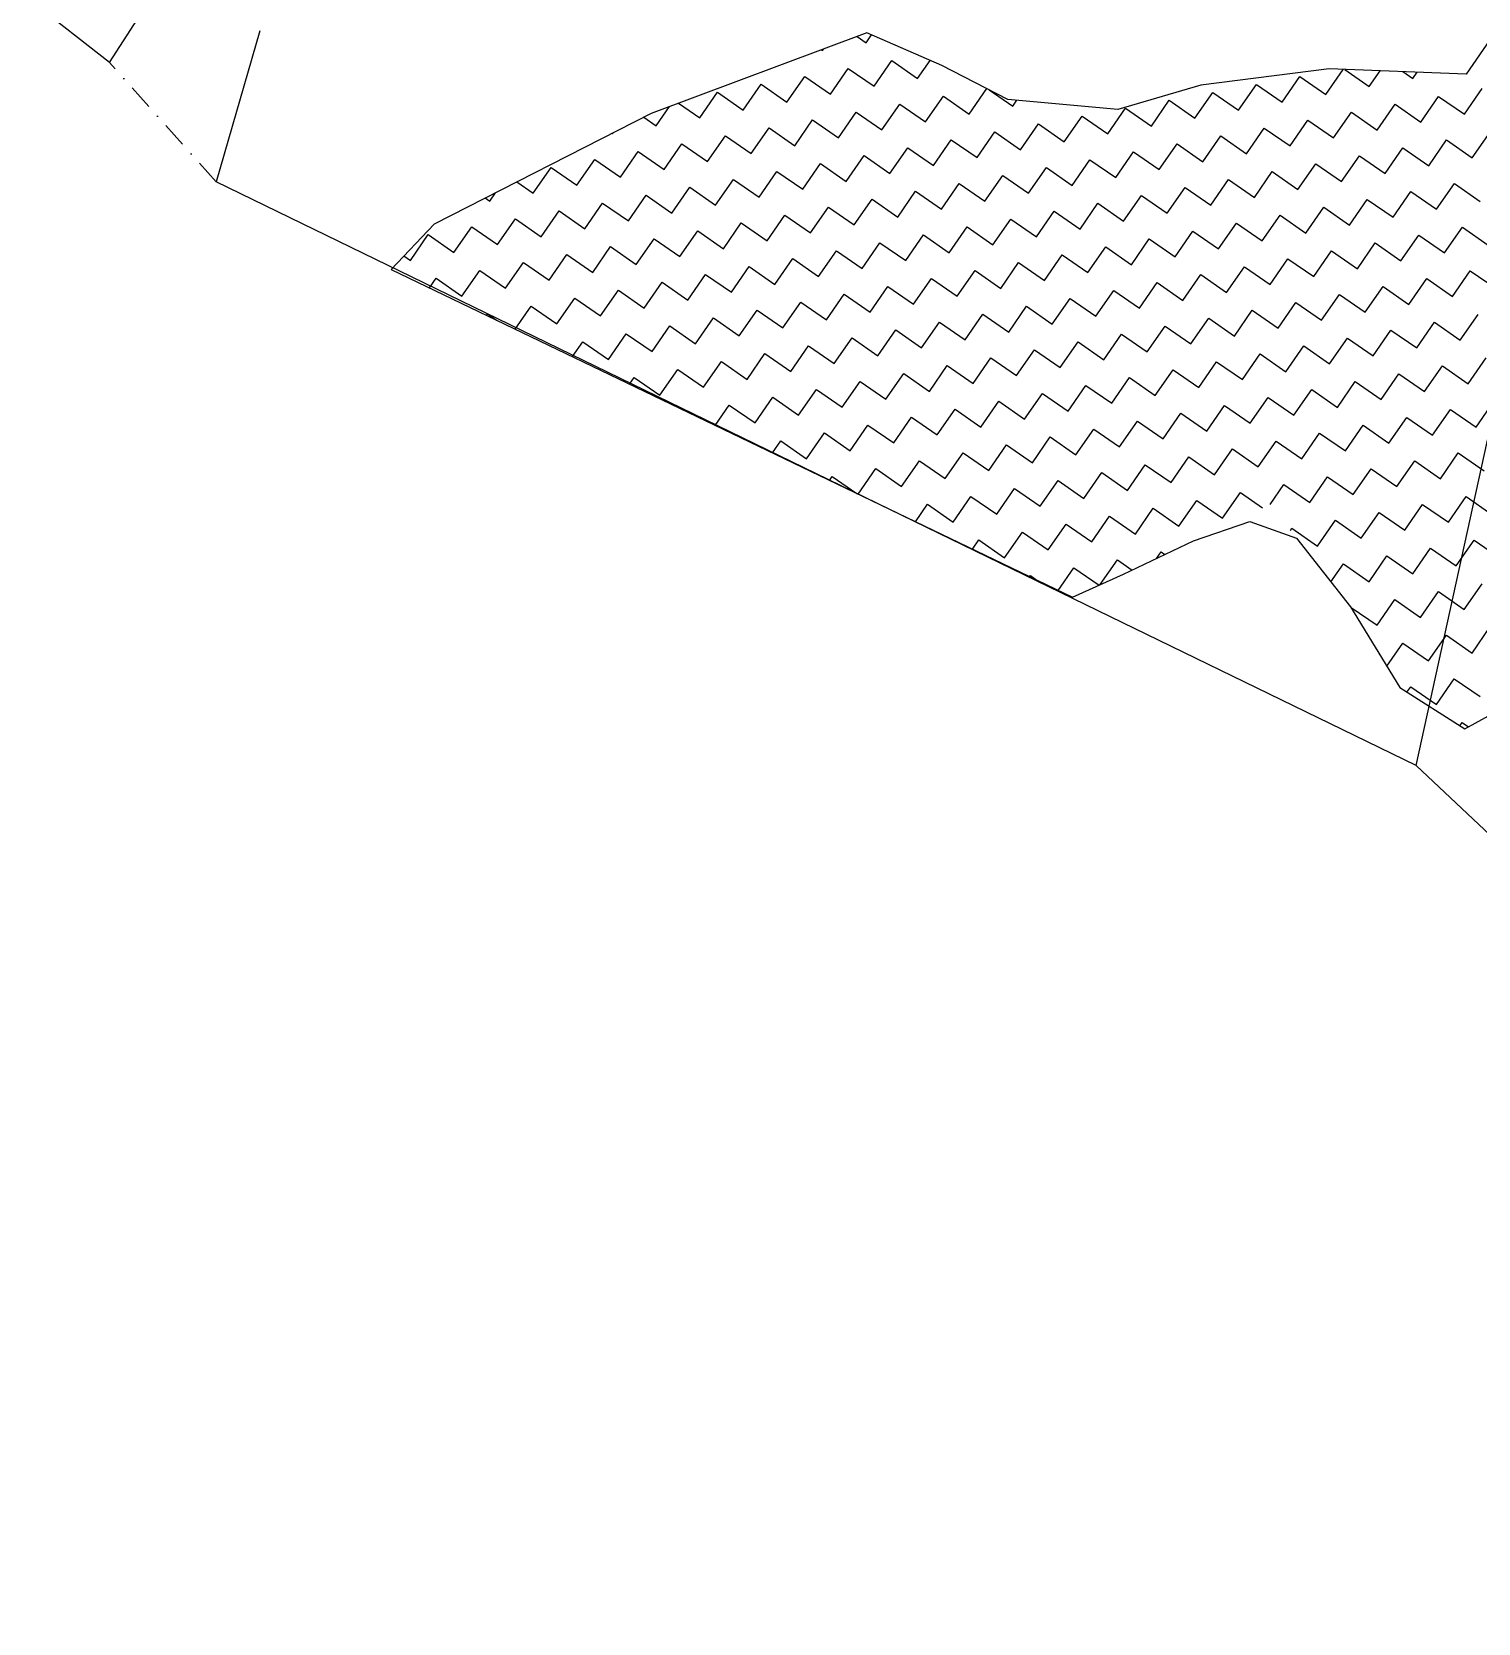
# Model space of a CAD drawing. Header units: metres. Extents: x 282167 to 284586, y 2020907 to 2023042.
# Drawn here: x 283167.1 to 283456.2, y 2021262.8 to 2021581 of the extents above; entities that cross this region are included whole.
import ezdxf

# ---------------------------------------------------------------- set-up
doc = ezdxf.new("R2010")
doc.units = ezdxf.units.M
doc.header["$MEASUREMENT"] = 0
doc.linetypes.add('DASHDOT', pattern=[1, 0.5, -0.25, 0, -0.25])
for name, color, linetype in [('POLY_HATCH', 12, 'Continuous'), ('POLY_PARCEL', 6, 'Continuous'), ('POLY_WATER', 4, 'Continuous'), ('V_BOUND_LINE', 7, 'Continuous'), ('V_BOUND_STREM_LINE', 7, 'DASHDOT')]:
    doc.layers.add(name, color=color, linetype=linetype)

msp = doc.modelspace()

# ---------------------------------------------------------------- linework, layer by layer
at = {"layer": 'POLY_HATCH'}
for p, q in [((283334, 2021580.75), (283290.89, 2021564.66)), ((283348.99, 2021574.26), (283334, 2021580.75)), ((283458.54, 2021579.36), (283453.8, 2021572.52)), ((283362.2, 2021567.44), (283348.99, 2021574.26)), ((283426.45, 2021573.55), (283400.81, 2021570.29)), ((283453.8, 2021572.52), (283426.45, 2021573.55)), ((283400.81, 2021570.29), (283384.2, 2021565.44)), ((283384.2, 2021565.44), (283362.2, 2021567.44)), ((283290.89, 2021564.66), (283247.5, 2021542.53)), ((283247.5, 2021542.53), (283238.91, 2021533.47)), ((283238.91, 2021533.47), (283375.11, 2021467.92)), ((283399.3, 2021479.2), (283410.56, 2021483.08)), ((283410.56, 2021483.08), (283419.92, 2021479.71)), ((283385.32, 2021472.53), (283399.3, 2021479.2)), ((283419.92, 2021479.71), (283430.7, 2021466.02)), ((283375.11, 2021467.92), (283385.32, 2021472.53)), ((283430.7, 2021466.02), (283440.54, 2021449.85)), ((283440.54, 2021449.85), (283453.55, 2021441.62)), ((283453.55, 2021441.62), (283461.08, 2021445.74))]:
    msp.add_line(p, q, dxfattribs=at)
at = {"layer": 'POLY_HATCH', "linetype": 'Continuous'}
for p, q in [((283332.08, 2021580.03), (283333.88, 2021578.79)), ((283333.88, 2021578.79), (283334.95, 2021580.34)), ((283324.94, 2021577.36), (283325.16, 2021577.21)), ((283325.16, 2021577.21), (283325.39, 2021577.53)), ((283326.74, 2021568.49), (283330.31, 2021573.64)), ((283330.31, 2021573.64), (283335.46, 2021570.07)), ((283335.46, 2021570.07), (283339.02, 2021575.22)), ((283339.02, 2021575.22), (283344.17, 2021571.65)), ((283344.17, 2021571.65), (283346.67, 2021575.26)), ((283425.75, 2021568.45), (283429.21, 2021573.45)), ((283429.56, 2021573.44), (283434.47, 2021570.04)), ((283434.47, 2021570.04), (283436.64, 2021573.17)), ((283441.18, 2021573), (283443.18, 2021571.62)), ((283443.18, 2021571.62), (283444.06, 2021572.89)), ((283309.32, 2021565.33), (283312.88, 2021570.48)), ((283312.88, 2021570.48), (283318.03, 2021566.91)), ((283318.03, 2021566.91), (283321.6, 2021572.06)), ((283321.6, 2021572.06), (283326.74, 2021568.49)), ((283354.46, 2021564.52), (283357.99, 2021569.61)), ((283408.33, 2021565.29), (283411.89, 2021570.44)), ((283411.89, 2021570.44), (283417.04, 2021566.87)), ((283417.04, 2021566.87), (283420.61, 2021572.02)), ((283420.61, 2021572.02), (283425.75, 2021568.45)), ((283453.47, 2021564.48), (283457.04, 2021569.63)), ((283296.35, 2021566.69), (283300.6, 2021563.75)), ((283300.6, 2021563.75), (283304.17, 2021568.9)), ((283304.17, 2021568.9), (283309.32, 2021565.33)), ((283337.04, 2021561.36), (283340.6, 2021566.51)), ((283340.6, 2021566.51), (283345.75, 2021562.94)), ((283345.75, 2021562.94), (283349.32, 2021568.09)), ((283349.32, 2021568.09), (283354.46, 2021564.52)), ((283358.46, 2021569.37), (283363.18, 2021566.1)), ((283363.18, 2021566.1), (283363.99, 2021567.28)), ((283390.9, 2021562.13), (283394.46, 2021567.28)), ((283394.46, 2021567.28), (283399.61, 2021563.71)), ((283399.61, 2021563.71), (283403.18, 2021568.86)), ((283403.18, 2021568.86), (283408.33, 2021565.29)), ((283436.05, 2021561.32), (283439.61, 2021566.47)), ((283439.61, 2021566.47), (283444.76, 2021562.9)), ((283444.76, 2021562.9), (283448.33, 2021568.05)), ((283448.33, 2021568.05), (283453.47, 2021564.48)), ((283289.4, 2021563.9), (283291.89, 2021562.17)), ((283291.89, 2021562.17), (283294.56, 2021566.03)), ((283319.61, 2021558.2), (283323.18, 2021563.35)), ((283323.18, 2021563.35), (283328.32, 2021559.78)), ((283328.32, 2021559.78), (283331.89, 2021564.93)), ((283331.89, 2021564.93), (283337.04, 2021561.36)), ((283373.47, 2021558.97), (283377.04, 2021564.12)), ((283377.04, 2021564.12), (283382.19, 2021560.55)), ((283382.19, 2021560.55), (283385.75, 2021565.7)), ((283385.75, 2021565.7), (283390.9, 2021562.13)), ((283418.62, 2021558.16), (283422.19, 2021563.31)), ((283422.19, 2021563.31), (283427.33, 2021559.74)), ((283427.33, 2021559.74), (283430.9, 2021564.89)), ((283430.9, 2021564.89), (283436.05, 2021561.32)), ((283283.07, 2021560.67), (283283.18, 2021560.59)), ((283283.18, 2021560.59), (283283.32, 2021560.79)), ((283302.18, 2021555.04), (283305.75, 2021560.18)), ((283305.75, 2021560.18), (283310.9, 2021556.62)), ((283310.9, 2021556.62), (283314.46, 2021561.77)), ((283314.46, 2021561.77), (283319.61, 2021558.2)), ((283356.05, 2021555.81), (283359.61, 2021560.96)), ((283359.61, 2021560.96), (283364.76, 2021557.39)), ((283364.76, 2021557.39), (283368.32, 2021562.54)), ((283368.32, 2021562.54), (283373.47, 2021558.97)), ((283401.19, 2021555), (283404.76, 2021560.15)), ((283404.76, 2021560.15), (283409.91, 2021556.58)), ((283409.91, 2021556.58), (283413.47, 2021561.73)), ((283413.47, 2021561.73), (283418.62, 2021558.16)), ((283455.05, 2021555.77), (283458.62, 2021560.92)), ((283284.76, 2021551.88), (283288.32, 2021557.02)), ((283288.32, 2021557.02), (283293.47, 2021553.46)), ((283293.47, 2021553.46), (283297.04, 2021558.6)), ((283297.04, 2021558.6), (283302.18, 2021555.04)), ((283338.62, 2021552.65), (283342.18, 2021557.79)), ((283342.18, 2021557.79), (283347.33, 2021554.23)), ((283347.33, 2021554.23), (283350.9, 2021559.37)), ((283350.9, 2021559.37), (283356.05, 2021555.81)), ((283383.77, 2021551.84), (283387.33, 2021556.98)), ((283387.33, 2021556.98), (283392.48, 2021553.42)), ((283392.48, 2021553.42), (283396.05, 2021558.57)), ((283396.05, 2021558.57), (283401.19, 2021555)), ((283437.63, 2021552.61), (283441.19, 2021557.76)), ((283441.19, 2021557.76), (283446.34, 2021554.19)), ((283446.34, 2021554.19), (283449.91, 2021559.34)), ((283449.91, 2021559.34), (283455.05, 2021555.77)), ((283267.33, 2021548.71), (283270.9, 2021553.86)), ((283270.9, 2021553.86), (283276.04, 2021550.29)), ((283276.04, 2021550.29), (283279.61, 2021555.44)), ((283279.61, 2021555.44), (283284.76, 2021551.88)), ((283321.19, 2021549.49), (283324.76, 2021554.63)), ((283324.76, 2021554.63), (283329.91, 2021551.07)), ((283329.91, 2021551.07), (283333.47, 2021556.21)), ((283333.47, 2021556.21), (283338.62, 2021552.65)), ((283366.34, 2021548.68), (283369.91, 2021553.82)), ((283369.91, 2021553.82), (283375.05, 2021550.26)), ((283375.05, 2021550.26), (283378.62, 2021555.4)), ((283378.62, 2021555.4), (283383.77, 2021551.84)), ((283420.2, 2021549.45), (283423.77, 2021554.59)), ((283423.77, 2021554.59), (283428.91, 2021551.03)), ((283428.91, 2021551.03), (283432.48, 2021556.17)), ((283432.48, 2021556.17), (283437.63, 2021552.61)), ((283264.07, 2021550.98), (283267.33, 2021548.71)), ((283303.76, 2021546.32), (283307.33, 2021551.47)), ((283307.33, 2021551.47), (283312.48, 2021547.9)), ((283312.48, 2021547.9), (283316.04, 2021553.05)), ((283316.04, 2021553.05), (283321.19, 2021549.49)), ((283348.91, 2021545.51), (283352.48, 2021550.66)), ((283352.48, 2021550.66), (283357.63, 2021547.1)), ((283357.63, 2021547.1), (283361.19, 2021552.24)), ((283361.19, 2021552.24), (283366.34, 2021548.68)), ((283402.77, 2021546.29), (283406.34, 2021551.43)), ((283406.34, 2021551.43), (283411.49, 2021547.87)), ((283411.49, 2021547.87), (283415.05, 2021553.01)), ((283415.05, 2021553.01), (283420.2, 2021549.45)), ((283447.92, 2021545.48), (283451.49, 2021550.62)), ((283451.49, 2021550.62), (283456.63, 2021547.06)), ((283257.73, 2021547.75), (283258.62, 2021547.13)), ((283258.62, 2021547.13), (283259.76, 2021548.78)), ((283286.34, 2021543.16), (283289.9, 2021548.31)), ((283289.9, 2021548.31), (283295.05, 2021544.74)), ((283295.05, 2021544.74), (283298.62, 2021549.89)), ((283298.62, 2021549.89), (283303.76, 2021546.32)), ((283331.49, 2021542.35), (283335.05, 2021547.5)), ((283335.05, 2021547.5), (283340.2, 2021543.93)), ((283340.2, 2021543.93), (283343.77, 2021549.08)), ((283343.77, 2021549.08), (283348.91, 2021545.51)), ((283385.35, 2021543.12), (283388.91, 2021548.27)), ((283388.91, 2021548.27), (283394.06, 2021544.7)), ((283394.06, 2021544.7), (283397.63, 2021549.85)), ((283397.63, 2021549.85), (283402.77, 2021546.29)), ((283430.49, 2021542.31), (283434.06, 2021547.46)), ((283434.06, 2021547.46), (283439.21, 2021543.9)), ((283439.21, 2021543.9), (283442.77, 2021549.04)), ((283442.77, 2021549.04), (283447.92, 2021545.48)), ((283268.91, 2021540), (283272.48, 2021545.15)), ((283272.48, 2021545.15), (283277.62, 2021541.58)), ((283277.62, 2021541.58), (283281.19, 2021546.73)), ((283281.19, 2021546.73), (283286.34, 2021543.16)), ((283314.06, 2021539.19), (283317.63, 2021544.34)), ((283317.63, 2021544.34), (283322.77, 2021540.77)), ((283322.77, 2021540.77), (283326.34, 2021545.92)), ((283326.34, 2021545.92), (283331.49, 2021542.35)), ((283367.92, 2021539.96), (283371.49, 2021545.11)), ((283371.49, 2021545.11), (283376.63, 2021541.54)), ((283376.63, 2021541.54), (283380.2, 2021546.69)), ((283380.2, 2021546.69), (283385.35, 2021543.12)), ((283413.07, 2021539.15), (283416.63, 2021544.3)), ((283416.63, 2021544.3), (283421.78, 2021540.73)), ((283421.78, 2021540.73), (283425.35, 2021545.88)), ((283425.35, 2021545.88), (283430.49, 2021542.31)), ((283251.48, 2021536.84), (283255.05, 2021541.99)), ((283255.05, 2021541.99), (283260.2, 2021538.42)), ((283260.2, 2021538.42), (283263.76, 2021543.57)), ((283263.76, 2021543.57), (283268.91, 2021540)), ((283296.63, 2021536.03), (283300.2, 2021541.18)), ((283300.2, 2021541.18), (283305.35, 2021537.61)), ((283305.35, 2021537.61), (283308.91, 2021542.76)), ((283308.91, 2021542.76), (283314.06, 2021539.19)), ((283350.49, 2021536.8), (283354.06, 2021541.95)), ((283354.06, 2021541.95), (283359.21, 2021538.38)), ((283359.21, 2021538.38), (283362.77, 2021543.53)), ((283362.77, 2021543.53), (283367.92, 2021539.96)), ((283395.64, 2021535.99), (283399.21, 2021541.14)), ((283399.21, 2021541.14), (283404.35, 2021537.57)), ((283404.35, 2021537.57), (283407.92, 2021542.72)), ((283407.92, 2021542.72), (283413.07, 2021539.15)), ((283449.5, 2021536.76), (283453.07, 2021541.91)), ((283453.07, 2021541.91), (283458.22, 2021538.34)), ((283242.77, 2021535.26), (283246.34, 2021540.41)), ((283246.34, 2021540.41), (283251.48, 2021536.84)), ((283279.21, 2021532.87), (283282.77, 2021538.02)), ((283282.77, 2021538.02), (283287.92, 2021534.45)), ((283287.92, 2021534.45), (283291.49, 2021539.6)), ((283291.49, 2021539.6), (283296.63, 2021536.03)), ((283333.07, 2021533.64), (283336.63, 2021538.79)), ((283336.63, 2021538.79), (283341.78, 2021535.22)), ((283341.78, 2021535.22), (283345.35, 2021540.37)), ((283345.35, 2021540.37), (283350.49, 2021536.8)), ((283378.21, 2021532.83), (283381.78, 2021537.98)), ((283381.78, 2021537.98), (283386.93, 2021534.41)), ((283386.93, 2021534.41), (283390.49, 2021539.56)), ((283390.49, 2021539.56), (283395.64, 2021535.99)), ((283432.08, 2021533.6), (283435.64, 2021538.75)), ((283435.64, 2021538.75), (283440.79, 2021535.18)), ((283440.79, 2021535.18), (283444.35, 2021540.33)), ((283444.35, 2021540.33), (283449.5, 2021536.76)), ((283241.46, 2021536.16), (283242.77, 2021535.26)), ((283261.78, 2021529.71), (283265.35, 2021534.85)), ((283265.35, 2021534.85), (283270.49, 2021531.29)), ((283270.49, 2021531.29), (283274.06, 2021536.43)), ((283274.06, 2021536.43), (283279.21, 2021532.87)), ((283315.64, 2021530.48), (283319.21, 2021535.62)), ((283319.21, 2021535.62), (283324.35, 2021532.06)), ((283324.35, 2021532.06), (283327.92, 2021537.21)), ((283327.92, 2021537.21), (283333.07, 2021533.64)), ((283360.79, 2021529.67), (283364.35, 2021534.82)), ((283364.35, 2021534.82), (283369.5, 2021531.25)), ((283369.5, 2021531.25), (283373.07, 2021536.4)), ((283373.07, 2021536.4), (283378.21, 2021532.83)), ((283414.65, 2021530.44), (283418.21, 2021535.59)), ((283418.21, 2021535.59), (283423.36, 2021532.02)), ((283423.36, 2021532.02), (283426.93, 2021537.17)), ((283426.93, 2021537.17), (283432.08, 2021533.6)), ((283246.59, 2021529.77), (283247.92, 2021531.69)), ((283247.92, 2021531.69), (283253.07, 2021528.13)), ((283253.07, 2021528.13), (283256.63, 2021533.27)), ((283256.63, 2021533.27), (283261.78, 2021529.71)), ((283298.21, 2021527.32), (283301.78, 2021532.46)), ((283301.78, 2021532.46), (283306.93, 2021528.9)), ((283306.93, 2021528.9), (283310.49, 2021534.04)), ((283310.49, 2021534.04), (283315.64, 2021530.48)), ((283343.36, 2021526.51), (283346.93, 2021531.65)), ((283346.93, 2021531.65), (283352.07, 2021528.09)), ((283352.07, 2021528.09), (283355.64, 2021533.23)), ((283355.64, 2021533.23), (283360.79, 2021529.67)), ((283397.22, 2021527.28), (283400.79, 2021532.43)), ((283400.79, 2021532.43), (283405.94, 2021528.86)), ((283405.94, 2021528.86), (283409.5, 2021534.01)), ((283409.5, 2021534.01), (283414.65, 2021530.44)), ((283442.37, 2021526.47), (283445.94, 2021531.62)), ((283445.94, 2021531.62), (283451.08, 2021528.05)), ((283451.08, 2021528.05), (283454.65, 2021533.2)), ((283454.65, 2021533.2), (283459.8, 2021529.63)), ((283280.79, 2021524.15), (283284.35, 2021529.3)), ((283284.35, 2021529.3), (283289.5, 2021525.74)), ((283289.5, 2021525.74), (283293.07, 2021530.88)), ((283293.07, 2021530.88), (283298.21, 2021527.32)), ((283325.93, 2021523.35), (283329.5, 2021528.49)), ((283329.5, 2021528.49), (283334.65, 2021524.93)), ((283334.65, 2021524.93), (283338.21, 2021530.07)), ((283338.21, 2021530.07), (283343.36, 2021526.51)), ((283379.79, 2021524.12), (283383.36, 2021529.26)), ((283383.36, 2021529.26), (283388.51, 2021525.7)), ((283388.51, 2021525.7), (283392.07, 2021530.84)), ((283392.07, 2021530.84), (283397.22, 2021527.28)), ((283424.94, 2021523.31), (283428.51, 2021528.45)), ((283428.51, 2021528.45), (283433.66, 2021524.89)), ((283433.66, 2021524.89), (283437.22, 2021530.03)), ((283437.22, 2021530.03), (283442.37, 2021526.47)), ((283263.73, 2021521.52), (283266.93, 2021526.14)), ((283266.93, 2021526.14), (283272.07, 2021522.57)), ((283272.07, 2021522.57), (283275.64, 2021527.72)), ((283275.64, 2021527.72), (283280.79, 2021524.15)), ((283308.51, 2021520.18), (283312.07, 2021525.33)), ((283312.07, 2021525.33), (283317.22, 2021521.76)), ((283317.22, 2021521.76), (283320.79, 2021526.91)), ((283320.79, 2021526.91), (283325.93, 2021523.35)), ((283362.37, 2021520.95), (283365.93, 2021526.1)), ((283365.93, 2021526.1), (283371.08, 2021522.54)), ((283371.08, 2021522.54), (283374.65, 2021527.68)), ((283374.65, 2021527.68), (283379.79, 2021524.12)), ((283407.52, 2021520.15), (283411.08, 2021525.29)), ((283411.08, 2021525.29), (283416.23, 2021521.73)), ((283416.23, 2021521.73), (283419.8, 2021526.87)), ((283419.8, 2021526.87), (283424.94, 2021523.31)), ((283258.01, 2021524.27), (283258.21, 2021524.56)), ((283258.21, 2021524.56), (283260.01, 2021523.31)), ((283291.08, 2021517.02), (283294.65, 2021522.17)), ((283294.65, 2021522.17), (283299.79, 2021518.6)), ((283299.79, 2021518.6), (283303.36, 2021523.75)), ((283303.36, 2021523.75), (283308.51, 2021520.18)), ((283344.94, 2021517.79), (283348.51, 2021522.94)), ((283348.51, 2021522.94), (283353.65, 2021519.37)), ((283353.65, 2021519.37), (283357.22, 2021524.52)), ((283357.22, 2021524.52), (283362.37, 2021520.95)), ((283390.09, 2021516.98), (283393.66, 2021522.13)), ((283393.66, 2021522.13), (283398.8, 2021518.56)), ((283398.8, 2021518.56), (283402.37, 2021523.71)), ((283402.37, 2021523.71), (283407.52, 2021520.15)), ((283443.95, 2021517.76), (283447.52, 2021522.9)), ((283447.52, 2021522.9), (283452.66, 2021519.34)), ((283452.66, 2021519.34), (283456.23, 2021524.48)), ((283275.15, 2021516.03), (283277.22, 2021519.01)), ((283277.22, 2021519.01), (283282.37, 2021515.44)), ((283282.37, 2021515.44), (283285.93, 2021520.59)), ((283285.93, 2021520.59), (283291.08, 2021517.02)), ((283327.51, 2021514.63), (283331.08, 2021519.78)), ((283331.08, 2021519.78), (283336.23, 2021516.21)), ((283336.23, 2021516.21), (283339.79, 2021521.36)), ((283339.79, 2021521.36), (283344.94, 2021517.79)), ((283372.66, 2021513.82), (283376.23, 2021518.97)), ((283376.23, 2021518.97), (283381.38, 2021515.4)), ((283381.38, 2021515.4), (283384.94, 2021520.55)), ((283384.94, 2021520.55), (283390.09, 2021516.98)), ((283426.52, 2021514.59), (283430.09, 2021519.74)), ((283430.09, 2021519.74), (283435.24, 2021516.17)), ((283435.24, 2021516.17), (283438.8, 2021521.32)), ((283438.8, 2021521.32), (283443.95, 2021517.76)), ((283310.09, 2021511.47), (283313.65, 2021516.62)), ((283313.65, 2021516.62), (283318.8, 2021513.05)), ((283318.8, 2021513.05), (283322.37, 2021518.2)), ((283322.37, 2021518.2), (283327.51, 2021514.63)), ((283355.24, 2021510.66), (283358.8, 2021515.81)), ((283358.8, 2021515.81), (283363.95, 2021512.24)), ((283363.95, 2021512.24), (283367.52, 2021517.39)), ((283367.52, 2021517.39), (283372.66, 2021513.82)), ((283409.1, 2021511.43), (283412.66, 2021516.58)), ((283412.66, 2021516.58), (283417.81, 2021513.01)), ((283417.81, 2021513.01), (283421.38, 2021518.16)), ((283421.38, 2021518.16), (283426.52, 2021514.59)), ((283454.24, 2021510.62), (283457.81, 2021515.77)), ((283292.66, 2021508.31), (283296.23, 2021513.46)), ((283296.23, 2021513.46), (283301.37, 2021509.89)), ((283301.37, 2021509.89), (283304.94, 2021515.04)), ((283304.94, 2021515.04), (283310.09, 2021511.47)), ((283337.81, 2021507.5), (283341.38, 2021512.65)), ((283341.38, 2021512.65), (283346.52, 2021509.08)), ((283346.52, 2021509.08), (283350.09, 2021514.23)), ((283350.09, 2021514.23), (283355.24, 2021510.66)), ((283391.67, 2021508.27), (283395.24, 2021513.42)), ((283395.24, 2021513.42), (283400.38, 2021509.85)), ((283400.38, 2021509.85), (283403.95, 2021515)), ((283403.95, 2021515), (283409.1, 2021511.43)), ((283436.82, 2021507.46), (283440.38, 2021512.61)), ((283440.38, 2021512.61), (283445.53, 2021509.04)), ((283445.53, 2021509.04), (283449.1, 2021514.19)), ((283449.1, 2021514.19), (283454.24, 2021510.62)), ((283286.58, 2021510.53), (283287.51, 2021511.88)), ((283287.51, 2021511.88), (283292.66, 2021508.31)), ((283320.38, 2021504.34), (283323.95, 2021509.48)), ((283323.95, 2021509.48), (283329.1, 2021505.92)), ((283329.1, 2021505.92), (283332.66, 2021511.07)), ((283332.66, 2021511.07), (283337.81, 2021507.5)), ((283374.24, 2021505.11), (283377.81, 2021510.26)), ((283377.81, 2021510.26), (283382.96, 2021506.69)), ((283382.96, 2021506.69), (283386.52, 2021511.84)), ((283386.52, 2021511.84), (283391.67, 2021508.27)), ((283419.39, 2021504.3), (283422.96, 2021509.45)), ((283422.96, 2021509.45), (283428.1, 2021505.88)), ((283428.1, 2021505.88), (283431.67, 2021511.03)), ((283431.67, 2021511.03), (283436.82, 2021507.46)), ((283303.72, 2021502.28), (283306.52, 2021506.32)), ((283306.52, 2021506.32), (283311.67, 2021502.76)), ((283311.67, 2021502.76), (283315.24, 2021507.9)), ((283315.24, 2021507.9), (283320.38, 2021504.34)), ((283356.82, 2021501.95), (283360.38, 2021507.09)), ((283360.38, 2021507.09), (283365.53, 2021503.53)), ((283365.53, 2021503.53), (283369.1, 2021508.68)), ((283369.1, 2021508.68), (283374.24, 2021505.11)), ((283401.96, 2021501.14), (283405.53, 2021506.28)), ((283405.53, 2021506.28), (283410.68, 2021502.72)), ((283410.68, 2021502.72), (283414.24, 2021507.87)), ((283414.24, 2021507.87), (283419.39, 2021504.3)), ((283455.82, 2021501.91), (283459.39, 2021507.06)), ((283339.39, 2021498.79), (283342.96, 2021503.93)), ((283342.96, 2021503.93), (283348.1, 2021500.37)), ((283348.1, 2021500.37), (283351.67, 2021505.51)), ((283351.67, 2021505.51), (283356.82, 2021501.95)), ((283384.54, 2021497.98), (283388.1, 2021503.12)), ((283388.1, 2021503.12), (283393.25, 2021499.56)), ((283393.25, 2021499.56), (283396.82, 2021504.7)), ((283396.82, 2021504.7), (283401.96, 2021501.14)), ((283438.4, 2021498.75), (283441.96, 2021503.89)), ((283441.96, 2021503.89), (283447.11, 2021500.33)), ((283447.11, 2021500.33), (283450.68, 2021505.48)), ((283450.68, 2021505.48), (283455.82, 2021501.91)), ((283321.96, 2021495.62), (283325.53, 2021500.77)), ((283325.53, 2021500.77), (283330.68, 2021497.21)), ((283330.68, 2021497.21), (283334.24, 2021502.35)), ((283334.24, 2021502.35), (283339.39, 2021498.79)), ((283367.11, 2021494.81), (283370.68, 2021499.96)), ((283370.68, 2021499.96), (283375.82, 2021496.4)), ((283375.82, 2021496.4), (283379.39, 2021501.54)), ((283379.39, 2021501.54), (283384.54, 2021497.98)), ((283420.97, 2021495.59), (283424.54, 2021500.73)), ((283424.54, 2021500.73), (283429.68, 2021497.17)), ((283429.68, 2021497.17), (283433.25, 2021502.31)), ((283433.25, 2021502.31), (283438.4, 2021498.75)), ((283315.14, 2021496.78), (283316.82, 2021499.19)), ((283316.82, 2021499.19), (283321.96, 2021495.62)), ((283349.68, 2021491.65), (283353.25, 2021496.8)), ((283353.25, 2021496.8), (283358.4, 2021493.23)), ((283358.4, 2021493.23), (283361.96, 2021498.38)), ((283361.96, 2021498.38), (283367.11, 2021494.81)), ((283403.54, 2021492.42), (283407.11, 2021497.57)), ((283407.11, 2021497.57), (283412.26, 2021494.01)), ((283412.26, 2021494.01), (283415.82, 2021499.15)), ((283415.82, 2021499.15), (283420.97, 2021495.59)), ((283448.69, 2021491.61), (283452.26, 2021496.76)), ((283452.26, 2021496.76), (283457.41, 2021493.2)), ((283332.28, 2021488.53), (283335.82, 2021493.64)), ((283335.82, 2021493.64), (283340.97, 2021490.07)), ((283340.97, 2021490.07), (283344.54, 2021495.22)), ((283344.54, 2021495.22), (283349.68, 2021491.65)), ((283386.12, 2021489.26), (283389.68, 2021494.41)), ((283389.68, 2021494.41), (283394.83, 2021490.84)), ((283394.83, 2021490.84), (283398.4, 2021495.99)), ((283398.4, 2021495.99), (283403.54, 2021492.42)), ((283431.27, 2021488.45), (283434.83, 2021493.6)), ((283434.83, 2021493.6), (283439.98, 2021490.03)), ((283439.98, 2021490.03), (283443.55, 2021495.18)), ((283443.55, 2021495.18), (283448.69, 2021491.61)), ((283326.57, 2021491.28), (283327.11, 2021492.06)), ((283327.11, 2021492.06), (283332.01, 2021488.66)), ((283368.69, 2021486.1), (283372.26, 2021491.25)), ((283372.26, 2021491.25), (283377.4, 2021487.68)), ((283377.4, 2021487.68), (283380.97, 2021492.83)), ((283380.97, 2021492.83), (283386.12, 2021489.26)), ((283414.63, 2021486.44), (283417.41, 2021490.44)), ((283417.41, 2021490.44), (283422.55, 2021486.87)), ((283422.55, 2021486.87), (283426.12, 2021492.02)), ((283426.12, 2021492.02), (283431.27, 2021488.45)), ((283351.26, 2021482.94), (283354.83, 2021488.09)), ((283354.83, 2021488.09), (283359.98, 2021484.52)), ((283359.98, 2021484.52), (283363.54, 2021489.67)), ((283363.54, 2021489.67), (283368.69, 2021486.1)), ((283396.41, 2021482.13), (283399.98, 2021487.28)), ((283399.98, 2021487.28), (283405.13, 2021483.71)), ((283405.13, 2021483.71), (283408.69, 2021488.86)), ((283408.69, 2021488.86), (283413.11, 2021485.8)), ((283450.27, 2021482.9), (283453.84, 2021488.05)), ((283453.84, 2021488.05), (283458.99, 2021484.48)), ((283343.71, 2021483.03), (283346.12, 2021486.51)), ((283346.12, 2021486.51), (283351.26, 2021482.94)), ((283378.99, 2021478.97), (283382.55, 2021484.12)), ((283382.55, 2021484.12), (283387.7, 2021480.55)), ((283387.7, 2021480.55), (283391.27, 2021485.7)), ((283391.27, 2021485.7), (283396.41, 2021482.13)), ((283432.85, 2021479.74), (283436.41, 2021484.89)), ((283436.41, 2021484.89), (283441.56, 2021481.32)), ((283441.56, 2021481.32), (283445.13, 2021486.47)), ((283445.13, 2021486.47), (283450.27, 2021482.9)), ((283361.56, 2021475.81), (283365.12, 2021480.95)), ((283365.12, 2021480.95), (283370.27, 2021477.39)), ((283370.27, 2021477.39), (283373.84, 2021482.54)), ((283373.84, 2021482.54), (283378.99, 2021478.97)), ((283418.68, 2021481.29), (283418.99, 2021481.73)), ((283418.99, 2021481.73), (283424.13, 2021478.16)), ((283424.13, 2021478.16), (283427.7, 2021483.31)), ((283427.7, 2021483.31), (283432.85, 2021479.74)), ((283355.14, 2021477.53), (283356.41, 2021479.37)), ((283356.41, 2021479.37), (283361.56, 2021475.81)), ((283443.14, 2021472.61), (283446.71, 2021477.75)), ((283446.71, 2021477.75), (283451.85, 2021474.19)), ((283451.85, 2021474.19), (283455.42, 2021479.34)), ((283455.42, 2021479.34), (283460.57, 2021475.77)), ((283380.69, 2021470.44), (283384.13, 2021475.4)), ((283384.13, 2021475.4), (283387.07, 2021473.36)), ((283391.95, 2021475.69), (283392.85, 2021476.98)), ((283392.85, 2021476.98), (283393.58, 2021476.47)), ((283426.78, 2021470.99), (283429.28, 2021474.59)), ((283429.28, 2021474.59), (283434.43, 2021471.03)), ((283434.43, 2021471.03), (283437.99, 2021476.17)), ((283437.99, 2021476.17), (283443.14, 2021472.61)), ((283366.56, 2021472.03), (283366.71, 2021472.24)), ((283366.71, 2021472.24), (283368.01, 2021471.34)), ((283372.27, 2021469.28), (283375.42, 2021473.82)), ((283375.42, 2021473.82), (283380.46, 2021470.33)), ((283444.72, 2021463.89), (283448.29, 2021469.04)), ((283448.29, 2021469.04), (283453.43, 2021465.47)), ((283453.43, 2021465.47), (283457, 2021470.62)), ((283430.82, 2021465.82), (283430.86, 2021465.88)), ((283430.86, 2021465.88), (283436.01, 2021462.31)), ((283436.01, 2021462.31), (283439.57, 2021467.46)), ((283439.57, 2021467.46), (283444.72, 2021463.89)), ((283455.02, 2021456.76), (283458.58, 2021461.91)), ((283437.94, 2021454.11), (283441.15, 2021458.75)), ((283441.15, 2021458.75), (283446.3, 2021455.18)), ((283446.3, 2021455.18), (283449.87, 2021460.33)), ((283449.87, 2021460.33), (283455.02, 2021456.76)), ((283441.98, 2021448.94), (283442.74, 2021450.03)), ((283442.74, 2021450.03), (283447.88, 2021446.47)), ((283447.88, 2021446.47), (283451.45, 2021451.61)), ((283451.45, 2021451.61), (283456.6, 2021448.05)), ((283452.57, 2021442.24), (283453.03, 2021442.9)), ((283453.03, 2021442.9), (283454.29, 2021442.03))]:
    msp.add_line(p, q, dxfattribs=at)
at = {"layer": 'POLY_PARCEL'}
msp.add_line((283443.86, 2021434.29), (283490.88, 2021649.34), dxfattribs=at)
at = {"layer": 'POLY_WATER'}
for p, q in [((283182.63, 2021574.85), (283207.61, 2021613.5)), ((283212.64, 2021581.18), (283203.92, 2021550.98))]:
    msp.add_line(p, q, dxfattribs=at)
at = {"layer": 'V_BOUND_LINE'}
for p, q in [((283182.63, 2021574.85), (283167.08, 2021586.93)), ((283443.86, 2021434.29), (283203.92, 2021550.98)), ((283625.34, 2021262.82), (283443.86, 2021434.29))]:
    msp.add_line(p, q, dxfattribs=at)
at = {"layer": 'V_BOUND_STREM_LINE', "ltscale": 10}
msp.add_line((283203.92, 2021550.98), (283182.63, 2021574.85), dxfattribs=at)

doc.saveas('drawing.dxf')
